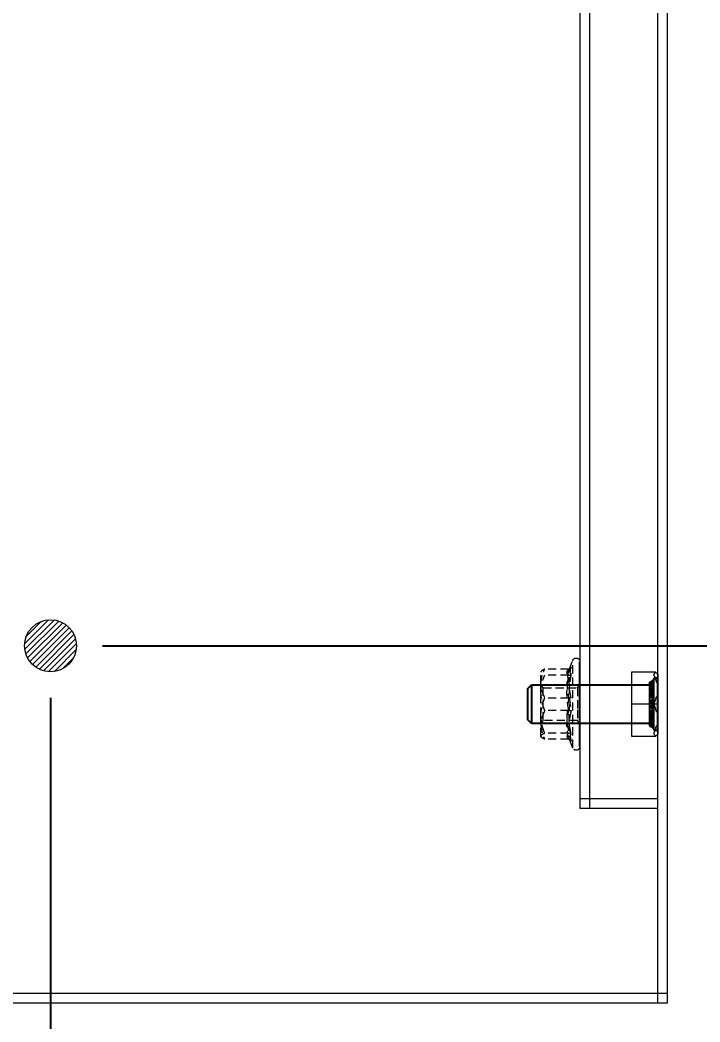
# Model space of a CAD drawing. Header units: millimetres. Extents: x 2263 to 4834, y 1210 to 3036.
# Drawn here: x 4497.7 to 4602.4, y 2255.4 to 2409.7 of the extents above; entities that cross this region are included whole.
import ezdxf

# ---------------------------------------------------------------- set-up
doc = ezdxf.new("R2010")
doc.units = ezdxf.units.MM
doc.linetypes.add('HIDDEN', pattern=[1.905, 1.27, -0.635])
doc.layers.add('BUSBAR', color=3, linetype='Continuous')
doc.layers.add('GR1-1', color=3, linetype='Continuous')
doc.styles.add('TAMCO', font='cordia.shx', dxfattribs={"width": 0.8, "height": 25})
doc.dimstyles.new('TAMCO', dxfattribs={"dimtxt": 25, "dimasz": 12, "dimexe": 4, "dimexo": 8, "dimgap": 7, "dimtad": 2, "dimdec": 1, "dimdsep": 46, "dimtxsty": 'TAMCO', "dimblk": 'OPEN30', "dimcen": 2.5, "dimclrd": 4, "dimclre": 4, "dimclrt": 3, "dimadec": 0, "dimazin": 0, "dimtfac": 1, "dimtdec": 1, "dimtmove": 0, "dimatfit": 3, "dimldrblk": 'OPEN30', "dimfxl": 1, "dimarcsym": 0})

# ---------------------------------------------------------------- blocks, each defined once
blk = doc.blocks.new('A$C310157CF')
at = {"color": 7, "linetype": 'HIDDEN', "lineweight": 0}
for p, q in [((-5.41, 1.72), (-5.41, 5.4)), ((-3.18, 6), (-5, 6)), ((-4.46, 1.72), (-4.46, 5.4)), ((1.76, 6), (-3.18, 6)), ((2.5, 5.65), (-2.5, 5.65)), ((-0.95, 1.72), (-0.95, 5.4)), ((0.95, 1.72), (0.95, 5.4)), ((4.93, 6), (1.76, 6)), ((4.46, 1.72), (4.46, 5.4)), ((5.41, 1.72), (5.41, 5.4)), ((6.71, 1.1), (-6.72, 1.1)), ((-2.5, 0.38), (0.88, 0.38)), ((0.88, 0.38), (2.5, 0.38))]:
    blk.add_line(p, q, dxfattribs=at)
blk.add_line((6.53, 0), (-6.53, 0))
for centre, start, end in [((-6.53, 0.57), 110, 270), ((6.53, 0.57), 270, 70)]:
    blk.add_arc(centre, 0.567, start, end, dxfattribs=at)
for points, knots in [([(-3.18, 6), (-3.79, 5.92), (-4.55, 5.82), (-5.26, 5.47), (-5.41, 5.4)], [0, 0, 0, 0, 0.801462, 1, 1, 1, 1]), ([(-5.41, 5.4), (-5.27, 5.68), (-5.11, 5.99), (-4.95, 6), (-4.93, 6)], [0, 0, 0, 0, 0.896037, 1, 1, 1, 1]), ([(-1.76, 6), (-1.89, 6), (-2.78, 5.98), (-3.7, 5.71), (-4.43, 5.41), (-4.46, 5.4)], [0, 0, 0, 0, 0.148486, 0.965571, 1, 1, 1, 1]), ([(-0.95, 5.4), (-1.6, 5.68), (-2.34, 5.99), (-3.1, 6), (-3.18, 6)], [0, 0, 0, 0, 0.896037, 1, 1, 1, 1]), ([(0.95, 5.4), (0.72, 5.49), (-0.15, 5.84), (-1.07, 5.93), (-1.76, 6)], [0, 0, 0, 0, 0.263253, 1, 1, 1, 1]), ([(1.76, 6), (1.62, 6), (0.73, 5.98), (-0.18, 5.71), (-0.92, 5.41), (-0.95, 5.4)], [0, 0, 0, 0, 0.148486, 0.965571, 1, 1, 1, 1]), ([(0.95, 5.4), (1.6, 5.68), (2.34, 5.99), (3.1, 6), (3.18, 6)], [0, 0, 0, 0, 0.896035, 1, 1, 1, 1]), ([(4.46, 5.4), (4.23, 5.49), (3.36, 5.84), (2.44, 5.93), (1.76, 6)], [0, 0, 0, 0, 0.263254, 1, 1, 1, 1]), ([(3.18, 6), (3.79, 5.92), (4.55, 5.82), (5.26, 5.47), (5.41, 5.4)], [0, 0, 0, 0, 0.801465, 1, 1, 1, 1]), ([(4.93, 6), (4.8, 5.92), (4.64, 5.82), (4.49, 5.47), (4.46, 5.4)], [0, 0, 0, 0, 0.801461, 1, 1, 1, 1]), ([(5.41, 5.4), (5.27, 5.68), (5.11, 5.99), (4.95, 6), (4.93, 6)], [0, 0, 0, 0, 0.896037, 1, 1, 1, 1]), ([(-5.68, 1.34), (-5.68, 1.34), (-5.64, 1.36), (-5.56, 1.4), (-5.48, 1.49), (-5.42, 1.6), (-5.41, 1.68), (-5.41, 1.72)], [0, 0, 0, 0, 0.007907, 0.267532, 0.528602, 0.763814, 1, 1, 1, 1]), ([(-1, 1.34), (-1.18, 1.38), (-2.09, 1.59), (-3.66, 1.74), (-5.04, 1.47), (-5.68, 1.34)], [0, 0, 0, 0, 0.118083, 0.592258, 1, 1, 1, 1]), ([(-5.49, 1.48), (-5.35, 1.57), (-5.07, 1.74), (-4.81, 1.47), (-4.68, 1.34)], [0, 0, 0, 0, 0.500552, 1, 1, 1, 1]), ([(-5.41, 1.72), (-4.67, 1.85), (-3.19, 2.11), (-1.7, 1.85), (-0.95, 1.72)], [0, 0, 0, 0, 0.492149, 1, 1, 1, 1]), ([(-4.46, 1.72), (-4.61, 1.85), (-4.93, 2.11), (-5.25, 1.85), (-5.41, 1.72)], [0, 0, 0, 0, 0.492148, 1, 1, 1, 1]), ([(-4.46, 1.72), (-4.46, 1.68), (-4.47, 1.6), (-4.52, 1.49), (-4.59, 1.4), (-4.65, 1.36), (-4.68, 1.34), (-4.68, 1.34)], [0, 0, 0, 0, 0.236185, 0.471405, 0.732466, 0.992087, 1, 1, 1, 1]), ([(-4.68, 1.34), (-4.46, 1.38), (-3.35, 1.59), (-1.43, 1.74), (0.23, 1.47), (1, 1.34)], [0, 0, 0, 0, 0.118083, 0.592258, 1, 1, 1, 1]), ([(0.95, 1.72), (0.06, 1.85), (-1.74, 2.11), (-3.54, 1.85), (-4.46, 1.72)], [0, 0, 0, 0, 0.492148, 1, 1, 1, 1]), ([(-1, 1.34), (-0.99, 1.34), (-0.99, 1.36), (-0.97, 1.4), (-0.96, 1.49), (-0.95, 1.6), (-0.95, 1.68), (-0.95, 1.72)], [0, 0, 0, 0, 0.007908, 0.267532, 0.528599, 0.763814, 1, 1, 1, 1]), ([(4.68, 1.34), (4.46, 1.38), (3.35, 1.59), (1.43, 1.74), (-0.23, 1.47), (-1, 1.34)], [0, 0, 0, 0, 0.118084, 0.592258, 1, 1, 1, 1]), ([(-0.95, 1.72), (-0.06, 1.85), (1.74, 2.11), (3.54, 1.85), (4.46, 1.72)], [0, 0, 0, 0, 0.492149, 1, 1, 1, 1]), ([(5.41, 1.72), (4.67, 1.85), (3.19, 2.11), (1.7, 1.85), (0.95, 1.72)], [0, 0, 0, 0, 0.492147, 1, 1, 1, 1]), ([(0.95, 1.72), (0.95, 1.68), (0.95, 1.6), (0.96, 1.49), (0.97, 1.4), (0.99, 1.36), (0.99, 1.34), (1, 1.34)], [0, 0, 0, 0, 0.236186, 0.471401, 0.732468, 0.992092, 1, 1, 1, 1]), ([(1, 1.34), (1.18, 1.38), (2.09, 1.59), (3.66, 1.74), (5.04, 1.47), (5.68, 1.34)], [0, 0, 0, 0, 0.118083, 0.592257, 1, 1, 1, 1]), ([(4.46, 1.72), (4.61, 1.85), (4.93, 2.11), (5.25, 1.85), (5.41, 1.72)], [0, 0, 0, 0, 0.492148, 1, 1, 1, 1]), ([(4.68, 1.34), (4.68, 1.34), (4.65, 1.36), (4.59, 1.4), (4.52, 1.49), (4.47, 1.6), (4.46, 1.68), (4.46, 1.72)], [0, 0, 0, 0, 0.007913, 0.267525, 0.5286, 0.763814, 1, 1, 1, 1]), ([(5.68, 1.34), (5.64, 1.38), (5.43, 1.59), (5.09, 1.74), (4.81, 1.47), (4.68, 1.34)], [0, 0, 0, 0, 0.118084, 0.592259, 1, 1, 1, 1]), ([(5.3, 1.62), (5.3, 1.62), (5.32, 1.63), (5.39, 1.6), (5.49, 1.47), (5.51, 1.45)], [0, 0, 0, 0, 0.006763, 0.854115, 1, 1, 1, 1]), ([(5.41, 1.72), (5.41, 1.68), (5.42, 1.6), (5.48, 1.49), (5.56, 1.4), (5.64, 1.36), (5.68, 1.34), (5.68, 1.34)], [0, 0, 0, 0, 0.236186, 0.471402, 0.732454, 0.992093, 1, 1, 1, 1])]:
    blk.add_open_spline(points, degree=3, knots=knots, dxfattribs=at)
for points in [[(-3, 6), (-2.5, 5.65)], [(-2.5, 5.65), (-2.5, 0.38)], [(2.5, 5.65), (3, 6)], [(2.5, 0.38), (2.5, 5.65)], [(-5.34, 1.61), (-6.73, 1.1)], [(-5.35, 1.6), (-5.33, 1.6)], [(6.73, 1.1), (5.34, 1.61)], [(-5.52, 1.43), (-5.48, 1.47)], [(-2.5, 0.38), (-3, 0.03)], [(-3, 0.03), (-3, 0)], [(3, 0.03), (2.5, 0.38)], [(3, 0), (3, 0.03)], [(5.51, 1.45), (5.52, 1.43)]]:
    blk.add_open_spline(points, degree=1, dxfattribs=at)
blk = doc.blocks.new('A$C1D0F77C0')
for p, q in [((2.41, 0), (-2.41, 0)), ((0.75, -0.59), (-3, -0.59)), ((3, -0.59), (0.75, -0.59))]:
    blk.add_line(p, q)
at = {"color": 0, "linetype": 'ByBlock', "lineweight": -2}
for p, q in [((0.96, -19.4), (-3.8, -19.4)), ((3.8, -19.99), (-3.8, -19.99)), ((-3.35, -18.8), (-3.37, -18.8)), ((-3.34, -19.18), (-3.37, -19.18)), ((-3.34, -18.8), (-3.35, -18.8)), ((-3.35, -19.4), (-3.35, -19.18)), ((-3.14, -18.8), (-3.34, -18.8)), ((-3.34, -19.18), (-3.14, -19.18)), ((-3.34, -19.4), (-3.34, -19.18)), ((-3.33, -19.4), (-3.33, -19.18)), ((-3.33, -19.4), (-3.33, -19.18)), ((-2.78, -18.8), (-3.14, -18.8)), ((-3.14, -19.4), (-3.14, -19.18)), ((-2.66, -19.18), (-3.14, -19.18)), ((-3.13, -19.4), (-3.13, -19.18)), ((-3.12, -19.4), (-3.12, -19.18)), ((-3.06, -19.4), (-3.06, -19.18)), ((-2.98, -19.18), (-2.98, -18.8)), ((-2.98, -19.18), (-2.98, -18.8)), ((-2.97, -19.18), (-2.97, -18.8)), ((-2.96, -19.18), (-2.96, -18.8)), ((-2.8, -19.18), (-2.8, -18.8)), ((-2.78, -19.18), (-2.78, -18.8)), ((-2.76, -19.18), (-2.76, -18.8)), ((-2.66, -18.8), (-2.75, -18.8)), ((-2.75, -19.4), (-2.75, -19.18)), ((-2.74, -19.18), (-2.74, -18.8)), ((-2.11, -18.8), (-2.66, -18.8)), ((-2.66, -19.18), (-2.39, -19.18)), ((-2.66, -19.4), (-2.66, -19.18)), ((-2.65, -19.4), (-2.65, -19.18)), ((-2.63, -19.4), (-2.63, -19.18)), ((-2.43, -19.18), (-2.43, -18.8)), ((-2.39, -19.18), (-2.39, -18.8)), ((-2.08, -19.18), (-2.39, -19.18)), ((-2.37, -19.18), (-2.37, -18.8)), ((-2.33, -19.18), (-2.33, -18.8)), ((-1.84, -18.8), (-2.11, -18.8)), ((-2.11, -19.4), (-2.11, -19.18)), ((-1.27, -19.18), (-2.11, -19.18)), ((-2.08, -19.4), (-2.08, -19.18)), ((-2.07, -19.4), (-2.07, -19.18)), ((-1.94, -19.4), (-1.94, -19.18)), ((-1.89, -18.8), (-1.81, -18.8)), ((-1.89, -19.18), (-1.89, -18.8)), ((-1.84, -19.18), (-1.84, -18.8)), ((-1.81, -19.18), (-1.81, -18.8)), ((-1.42, -18.8), (-1.76, -18.8)), ((-1.76, -19.18), (-1.76, -18.8)), ((-1.27, -18.8), (-1.42, -18.8)), ((-1.42, -19.4), (-1.42, -19.18)), ((-0.51, -18.8), (-1.27, -18.8)), ((-1.27, -19.18), (-1.17, -19.18)), ((-1.27, -19.4), (-1.27, -19.18)), ((-1.25, -19.4), (-1.25, -19.18)), ((-1.22, -19.18), (-1.22, -18.8)), ((-1.22, -19.4), (-1.22, -19.18)), ((-1.17, -19.18), (-1.17, -18.8)), ((-1.13, -19.18), (-1.13, -18.8)), ((-1.07, -19.18), (-1.07, -18.8)), ((-0.48, -19.18), (-1.07, -19.18)), ((-0.41, -18.8), (-0.51, -18.8)), ((-0.51, -19.4), (-0.51, -19.18)), ((0.46, -19.18), (-0.51, -19.18)), ((-0.48, -19.4), (-0.48, -19.18)), ((-0.47, -18.8), (-0.37, -18.8)), ((-0.47, -19.18), (-0.47, -18.8)), ((-0.46, -19.4), (-0.46, -19.18)), ((-0.41, -19.18), (-0.41, -18.8)), ((0.3, -18.8), (-0.41, -18.8)), ((-0.37, -19.18), (-0.37, -18.8)), ((-0.31, -19.18), (-0.31, -18.8)), ((-0.3, -19.4), (-0.3, -19.18)), ((0.31, -18.8), (0.3, -18.8)), ((0.3, -18.8), (0.37, -18.8)), ((0.3, -19.4), (0.3, -19.18)), ((0.31, -19.18), (0.31, -18.8)), ((0.37, -19.18), (0.37, -18.8)), ((0.46, -18.8), (0.37, -18.8)), ((0.41, -19.18), (0.41, -18.8)), ((1.22, -18.8), (0.46, -18.8)), ((0.46, -19.4), (0.46, -19.18)), ((0.46, -19.18), (0.51, -19.18)), ((0.47, -19.18), (0.47, -18.8)), ((1.13, -19.18), (0.48, -19.18)), ((0.48, -19.4), (0.48, -19.18)), ((0.51, -19.4), (0.51, -19.18)), ((3.8, -19.4), (0.96, -19.4)), ((1.07, -19.18), (1.07, -18.8)), ((1.13, -19.18), (1.13, -18.8)), ((1.13, -19.18), (1.22, -19.18)), ((1.17, -19.18), (1.17, -18.8)), ((1.27, -18.8), (1.22, -18.8)), ((1.22, -19.18), (1.22, -18.8)), ((2.07, -19.18), (1.22, -19.18)), ((1.22, -19.4), (1.22, -19.18)), ((1.76, -18.8), (1.25, -18.8)), ((1.25, -19.4), (1.25, -19.18)), ((1.27, -19.4), (1.27, -19.18)), ((1.42, -19.4), (1.42, -19.18)), ((1.76, -19.18), (1.76, -18.8)), ((1.81, -19.18), (1.81, -18.8)), ((2.07, -18.8), (1.81, -18.8)), ((1.84, -19.18), (1.84, -18.8)), ((1.89, -19.18), (1.89, -18.8)), ((1.94, -19.4), (1.94, -19.18)), ((2.63, -18.8), (2.07, -18.8)), ((2.07, -19.4), (2.07, -19.18)), ((2.07, -19.18), (2.11, -19.18)), ((2.37, -19.18), (2.08, -19.18)), ((2.08, -19.4), (2.08, -19.18)), ((2.11, -19.4), (2.11, -19.18)), ((2.33, -19.18), (2.33, -18.8)), ((2.37, -19.18), (2.37, -18.8)), ((2.37, -19.18), (2.63, -19.18)), ((2.39, -19.18), (2.39, -18.8)), ((2.43, -19.18), (2.43, -18.8)), ((2.66, -18.8), (2.63, -18.8)), ((3.12, -19.18), (2.63, -19.18)), ((2.63, -19.4), (2.63, -19.18)), ((2.76, -18.8), (2.65, -18.8)), ((2.65, -19.4), (2.65, -19.18)), ((2.66, -19.4), (2.66, -19.18)), ((2.74, -19.18), (2.74, -18.8)), ((2.75, -19.4), (2.75, -19.18)), ((2.76, -19.18), (2.76, -18.8)), ((3.12, -18.8), (2.76, -18.8)), ((2.78, -19.18), (2.78, -18.8)), ((2.8, -19.18), (2.8, -18.8)), ((2.96, -19.18), (2.96, -18.8)), ((2.97, -19.18), (2.97, -18.8)), ((2.98, -19.18), (2.98, -18.8)), ((2.98, -19.18), (2.98, -18.8)), ((3.06, -19.4), (3.06, -19.18)), ((3.33, -18.8), (3.12, -18.8)), ((3.12, -19.4), (3.12, -19.18)), ((3.12, -19.18), (3.33, -19.18)), ((3.13, -19.4), (3.13, -19.18)), ((3.14, -19.4), (3.14, -19.18)), ((3.34, -18.8), (3.33, -18.8)), ((3.37, -19.18), (3.33, -19.18)), ((3.33, -19.4), (3.33, -19.18)), ((3.33, -19.4), (3.33, -19.18)), ((3.34, -19.4), (3.34, -19.18)), ((3.35, -18.8), (3.37, -18.8)), ((3.35, -19.4), (3.35, -19.18))]:
    blk.add_line(p, q, dxfattribs=at)
for centre, start, end in [((-3.8, -19.7), 90, 270), ((3.8, -19.7), 270, 90)]:
    blk.add_arc(centre, 0.297, start, end, dxfattribs=at)
for points in [[(-2.41, 0), (-3, -0.59)], [(3, -0.59), (2.41, 0)], [(-3, -0.59), (-3, -19.18)], [(3, -19.18), (3, -0.59)]]:
    blk.add_open_spline(points, degree=1)
for points in [[(-3.8, -19.99), (-3.8, -20)], [(-3.37, -18.8), (-3.74, -19.4)], [(-3.37, -19.18), (-3.37, -19.4)], [(3.74, -19.4), (3.37, -18.8)], [(3.37, -19.4), (3.37, -19.18)], [(3.8, -20), (3.8, -19.99)]]:
    blk.add_open_spline(points, degree=1, dxfattribs=at)
for points, knots in [([(-3.35, -18.8), (-3.42, -18.91), (-3.55, -19.11), (-3.67, -19.31), (-3.72, -19.4)], [0, 0, 0, 0, 0.559493, 1, 1, 1, 1]), ([(-3.7, -19.4), (-3.65, -19.31), (-3.53, -19.11), (-3.4, -18.91), (-3.33, -18.8)], [0, 0, 0, 0, 0.440507, 1, 1, 1, 1]), ([(-3.69, -19.4), (-3.58, -19.21), (-3.46, -19.01), (-3.34, -18.81), (-3.34, -18.8)], [0, 0, 0, 0, 0.950163, 1, 1, 1, 1]), ([(-3.33, -18.8), (-3.4, -18.93), (-3.52, -19.13), (-3.64, -19.33), (-3.68, -19.4)], [0, 0, 0, 0, 0.625372, 1, 1, 1, 1]), ([(-3.14, -18.8), (-3.14, -18.81), (-3.26, -19.01), (-3.38, -19.21), (-3.5, -19.4)], [0, 0, 0, 0, 0.049832, 1, 1, 1, 1]), ([(-3.48, -19.4), (-3.43, -19.33), (-3.31, -19.13), (-3.19, -18.93), (-3.12, -18.8)], [0, 0, 0, 0, 0.374629, 1, 1, 1, 1]), ([(-3.45, -19.4), (-3.41, -19.33), (-3.3, -19.13), (-3.19, -18.93), (-3.13, -18.8)], [0, 0, 0, 0, 0.374627, 1, 1, 1, 1]), ([(-3.06, -18.8), (-3.12, -18.93), (-3.23, -19.13), (-3.33, -19.33), (-3.37, -19.4)], [0, 0, 0, 0, 0.625372, 1, 1, 1, 1]), ([(-2.75, -18.8), (-2.82, -18.93), (-2.93, -19.13), (-3.04, -19.33), (-3.08, -19.4)], [0, 0, 0, 0, 0.625373, 1, 1, 1, 1]), ([(-2.96, -19.4), (-2.92, -19.33), (-2.82, -19.13), (-2.71, -18.93), (-2.65, -18.8)], [0, 0, 0, 0, 0.374626, 1, 1, 1, 1]), ([(-2.92, -19.4), (-2.89, -19.33), (-2.8, -19.13), (-2.71, -18.93), (-2.66, -18.8)], [0, 0, 0, 0, 0.374627, 1, 1, 1, 1]), ([(-2.63, -18.8), (-2.68, -18.93), (-2.77, -19.13), (-2.85, -19.33), (-2.89, -19.4)], [0, 0, 0, 0, 0.625374, 1, 1, 1, 1]), ([(-2.11, -18.8), (-2.16, -18.93), (-2.25, -19.13), (-2.34, -19.33), (-2.37, -19.4)], [0, 0, 0, 0, 0.625373, 1, 1, 1, 1]), ([(-2.33, -19.4), (-2.3, -19.33), (-2.21, -19.13), (-2.12, -18.93), (-2.07, -18.8)], [0, 0, 0, 0, 0.374627, 1, 1, 1, 1]), ([(-2.28, -19.4), (-2.25, -19.33), (-2.19, -19.13), (-2.12, -18.93), (-2.08, -18.8)], [0, 0, 0, 0, 0.374628, 1, 1, 1, 1]), ([(-1.94, -18.8), (-1.98, -18.93), (-2.03, -19.13), (-2.09, -19.33), (-2.11, -19.4)], [0, 0, 0, 0, 0.625373, 1, 1, 1, 1]), ([(-1.42, -18.8), (-1.46, -18.93), (-1.52, -19.13), (-1.58, -19.33), (-1.61, -19.4)], [0, 0, 0, 0, 0.625375, 1, 1, 1, 1]), ([(-1.43, -19.4), (-1.4, -19.33), (-1.35, -19.13), (-1.29, -18.93), (-1.25, -18.8)], [0, 0, 0, 0, 0.374626, 1, 1, 1, 1]), ([(-1.37, -19.4), (-1.35, -19.33), (-1.32, -19.13), (-1.29, -18.93), (-1.27, -18.8)], [0, 0, 0, 0, 0.374623, 1, 1, 1, 1]), ([(-1.22, -18.8), (-1.24, -18.91), (-1.27, -19.11), (-1.3, -19.31), (-1.31, -19.4)], [0, 0, 0, 0, 0.559496, 1, 1, 1, 1]), ([(-0.51, -18.8), (-0.53, -18.93), (-0.57, -19.13), (-0.6, -19.33), (-0.61, -19.4)], [0, 0, 0, 0, 0.625376, 1, 1, 1, 1]), ([(-0.56, -19.4), (-0.54, -19.31), (-0.51, -19.11), (-0.48, -18.91), (-0.46, -18.8)], [0, 0, 0, 0, 0.440504, 1, 1, 1, 1]), ([(-0.49, -19.4), (-0.49, -19.21), (-0.48, -19.01), (-0.48, -18.81), (-0.48, -18.8)], [0, 0, 0, 0, 0.950166, 1, 1, 1, 1]), ([(-0.3, -18.8), (-0.3, -18.91), (-0.3, -19.11), (-0.29, -19.31), (-0.29, -19.4)], [0, 0, 0, 0, 0.559496, 1, 1, 1, 1]), ([(0.3, -18.8), (0.3, -18.81), (0.3, -19.01), (0.3, -19.21), (0.29, -19.4)], [0, 0, 0, 0, 0.049834, 1, 1, 1, 1]), ([(0.56, -19.4), (0.53, -19.21), (0.49, -19.01), (0.46, -18.81), (0.46, -18.8)], [0, 0, 0, 0, 0.950161, 1, 1, 1, 1]), ([(0.49, -19.4), (0.49, -19.31), (0.49, -19.11), (0.48, -18.91), (0.48, -18.8)], [0, 0, 0, 0, 0.440504, 1, 1, 1, 1]), ([(0.51, -18.8), (0.53, -18.93), (0.57, -19.13), (0.6, -19.33), (0.61, -19.4)], [0, 0, 0, 0, 0.625377, 1, 1, 1, 1]), ([(1.22, -18.8), (1.22, -18.81), (1.25, -19.01), (1.28, -19.21), (1.31, -19.4)], [0, 0, 0, 0, 0.049837, 1, 1, 1, 1]), ([(1.43, -19.4), (1.4, -19.33), (1.35, -19.13), (1.29, -18.93), (1.25, -18.8)], [0, 0, 0, 0, 0.374627, 1, 1, 1, 1]), ([(1.37, -19.4), (1.35, -19.33), (1.32, -19.13), (1.29, -18.93), (1.27, -18.8)], [0, 0, 0, 0, 0.374623, 1, 1, 1, 1]), ([(1.42, -18.8), (1.46, -18.93), (1.52, -19.13), (1.58, -19.33), (1.61, -19.4)], [0, 0, 0, 0, 0.625378, 1, 1, 1, 1]), ([(1.94, -18.8), (1.98, -18.93), (2.03, -19.13), (2.09, -19.33), (2.11, -19.4)], [0, 0, 0, 0, 0.625373, 1, 1, 1, 1]), ([(2.33, -19.4), (2.3, -19.33), (2.21, -19.13), (2.12, -18.93), (2.07, -18.8)], [0, 0, 0, 0, 0.374627, 1, 1, 1, 1]), ([(2.28, -19.4), (2.25, -19.33), (2.19, -19.13), (2.12, -18.93), (2.08, -18.8)], [0, 0, 0, 0, 0.374625, 1, 1, 1, 1]), ([(2.11, -18.8), (2.16, -18.93), (2.25, -19.13), (2.34, -19.33), (2.37, -19.4)], [0, 0, 0, 0, 0.625373, 1, 1, 1, 1]), ([(2.63, -18.8), (2.68, -18.93), (2.77, -19.13), (2.85, -19.33), (2.89, -19.4)], [0, 0, 0, 0, 0.625373, 1, 1, 1, 1]), ([(2.96, -19.4), (2.92, -19.33), (2.82, -19.13), (2.71, -18.93), (2.65, -18.8)], [0, 0, 0, 0, 0.374628, 1, 1, 1, 1]), ([(2.92, -19.4), (2.89, -19.33), (2.8, -19.13), (2.71, -18.93), (2.66, -18.8)], [0, 0, 0, 0, 0.374623, 1, 1, 1, 1]), ([(2.75, -18.8), (2.82, -18.93), (2.93, -19.13), (3.04, -19.33), (3.08, -19.4)], [0, 0, 0, 0, 0.625376, 1, 1, 1, 1]), ([(3.06, -18.8), (3.12, -18.93), (3.23, -19.13), (3.33, -19.33), (3.37, -19.4)], [0, 0, 0, 0, 0.625374, 1, 1, 1, 1]), ([(3.48, -19.4), (3.43, -19.33), (3.31, -19.13), (3.19, -18.93), (3.12, -18.8)], [0, 0, 0, 0, 0.374626, 1, 1, 1, 1]), ([(3.45, -19.4), (3.41, -19.33), (3.3, -19.13), (3.19, -18.93), (3.13, -18.8)], [0, 0, 0, 0, 0.374629, 1, 1, 1, 1]), ([(3.14, -18.8), (3.21, -18.91), (3.32, -19.11), (3.44, -19.31), (3.5, -19.4)], [0, 0, 0, 0, 0.559499, 1, 1, 1, 1]), ([(3.33, -18.8), (3.4, -18.93), (3.52, -19.13), (3.64, -19.33), (3.68, -19.4)], [0, 0, 0, 0, 0.625375, 1, 1, 1, 1]), ([(3.7, -19.4), (3.59, -19.21), (3.46, -19.01), (3.34, -18.81), (3.33, -18.8)], [0, 0, 0, 0, 0.950171, 1, 1, 1, 1]), ([(3.69, -19.4), (3.64, -19.31), (3.52, -19.11), (3.4, -18.91), (3.34, -18.8)], [0, 0, 0, 0, 0.440507, 1, 1, 1, 1]), ([(3.35, -18.8), (3.36, -18.81), (3.48, -19.01), (3.61, -19.21), (3.72, -19.4)], [0, 0, 0, 0, 0.049829, 1, 1, 1, 1])]:
    blk.add_open_spline(points, degree=3, knots=knots, dxfattribs=at)
blk = doc.blocks.new('A$C1F43471B')
at = {"rotation": 90}
for name, p in [('A$C310157CF', (-11.99, 0)), ('A$C1D0F77C0', (-19.99, 0))]:
    blk.add_blockref(name, p, dxfattribs=at)
blk = doc.blocks.new('_Open30')
at = {"color": 0, "linetype": 'ByBlock', "lineweight": -2}
for p, q in [((-1, 0.268), (0, 0)), ((0, 0), (-1, -0.268)), ((0, 0), (-1, 0))]:
    blk.add_line(p, q, dxfattribs=at)
blk = doc.blocks.new('*D53')
at = {"layer": 'BUSBAR', "color": 4, "lineweight": -2}
for p, q in [((4472.44, 2250.33), (4472.44, 2148.17)), ((4597.44, 2250.33), (4597.44, 2148.17)), ((4585.44, 2152.17), (4484.44, 2152.17))]:
    blk.add_line(p, q, dxfattribs=at)
at = {"layer": 'DEFPOINTS', "color": 0}
for p in [(4472.44, 2258.33), (4597.44, 2258.33), (4472.44, 2152.17)]:
    blk.add_point(p, dxfattribs=at)
at = {"layer": 'BUSBAR', "color": 4, "lineweight": -2, "xscale": 12, "yscale": 12, "zscale": 12, "rotation": 180}
blk.add_blockref('_Open30', (4472.44, 2152.17), dxfattribs=at)
at = {"layer": 'BUSBAR', "color": 4, "lineweight": -2, "xscale": 12, "yscale": 12, "zscale": 12}
blk.add_blockref('_Open30', (4597.44, 2152.17), dxfattribs=at)
at = {"layer": 'BUSBAR', "color": 3, "lineweight": 9, "insert": (4534.94, 2132.67), "char_height": 25, "attachment_point": 5, "style": 'TAMCO'}
blk.add_mtext('125', dxfattribs=at)
blk = doc.blocks.new('*D45')
at = {"layer": 'BUSBAR', "color": 4, "lineweight": -2}
for p, q in [((4510.44, 2313.33), (4642.88, 2313.33)), ((4638.88, 2270.33), (4638.88, 2301.33)), ((4605.44, 2258.33), (4642.88, 2258.33))]:
    blk.add_line(p, q, dxfattribs=at)
at = {"layer": 'DEFPOINTS', "color": 0}
for p in [(4502.44, 2313.33), (4638.88, 2313.33), (4597.44, 2258.33)]:
    blk.add_point(p, dxfattribs=at)
at = {"layer": 'BUSBAR', "color": 4, "lineweight": -2, "xscale": 12, "yscale": 12, "zscale": 12}
for p, rotation in [((4638.88, 2313.33), 90), ((4638.88, 2258.33), 270)]:
    blk.add_blockref('_Open30', p, dxfattribs=dict(at, rotation=rotation))
at = {"layer": 'BUSBAR', "color": 3, "lineweight": 9, "insert": (4658.38, 2285.83), "char_height": 25, "attachment_point": 5, "rotation": 90, "style": 'TAMCO'}
blk.add_mtext('55', dxfattribs=at)
blk = doc.blocks.new('*D37')
at = {"layer": 'BUSBAR', "color": 4, "lineweight": -2}
for p, q in [((4502.44, 2305.33), (4502.44, 2211.72)), ((4472.44, 2250.33), (4472.44, 2211.72)), ((4460.44, 2215.72), (4448.44, 2215.72)), ((4472.44, 2215.72), (4502.44, 2215.72)), ((4514.44, 2215.72), (4573.06, 2215.72))]:
    blk.add_line(p, q, dxfattribs=at)
at = {"layer": 'DEFPOINTS', "color": 0}
for p in [(4502.44, 2313.33), (4472.44, 2258.33), (4472.44, 2215.72)]:
    blk.add_point(p, dxfattribs=at)
at = {"layer": 'BUSBAR', "color": 4, "lineweight": -2, "xscale": 12, "yscale": 12, "zscale": 12}
blk.add_blockref('_Open30', (4472.44, 2215.72), dxfattribs=at)
at = {"layer": 'BUSBAR', "color": 4, "lineweight": -2, "xscale": 12, "yscale": 12, "zscale": 12, "rotation": 180}
blk.add_blockref('_Open30', (4502.44, 2215.72), dxfattribs=at)
at = {"layer": 'BUSBAR', "color": 3, "lineweight": 9, "insert": (4549.87, 2196.22), "char_height": 25, "attachment_point": 5, "style": 'TAMCO'}
blk.add_mtext('30', dxfattribs=at)

msp = doc.modelspace()

# ---------------------------------------------------------------- hatches: boundary and pattern name
at = {"lineweight": 9}
h = msp.add_hatch(dxfattribs=at)
h.set_pattern_fill('ANSI31', color=1, scale=5, style=0)
h.set_pattern_definition([(45, (36411.0949, 7863.5679), (-0.441941738, 0.441941738), [])])
h.paths.add_polyline_path([(4506.44, 2313.33, 1), (4498.44, 2313.33, 1)])

# ---------------------------------------------------------------- linework, layer by layer
for p, q in [((4583.94, 2643.33), (4583.94, 2288.33)), ((4585.44, 2643.33), (4585.44, 2288.33)), ((4583.94, 2289.83), (4595.94, 2289.83)), ((4583.94, 2288.33), (4595.94, 2288.33)), ((4472.44, 2259.83), (4597.44, 2259.83)), ((4472.44, 2258.33), (4597.44, 2258.33))]:
    msp.add_line(p, q, dxfattribs=at)
at = {"color": 0, "lineweight": 9}
for p, q in [((4591.94, 2299.33), (4591.94, 2309.33)), ((4591.94, 2309.33), (4595.56, 2309.33)), ((4595.56, 2309.33), (4595.94, 2308.95)), ((4595.94, 2308.95), (4595.94, 2299.7)), ((4595.94, 2308.12), (4595.94, 2300.53)), ((4595.94, 2304.33), (4591.94, 2304.33)), ((4595.56, 2299.33), (4591.94, 2299.33)), ((4595.56, 2299.33), (4595.94, 2299.7))]:
    msp.add_line(p, q, dxfattribs=at)
at = {"color": 1, "lineweight": 9}
msp.add_circle((4502.44, 2313.33), 4, dxfattribs=at)
at = {"color": 7, "linetype": 'HIDDEN', "lineweight": 9}
for points, degree in [([(4595.34, 2308.79), (4595.41, 2308.97), (4595.49, 2309.15), (4595.56, 2309.33)], 3), ([(4595.94, 2308.12), (4595.94, 2308.12)], 1), ([(4595.94, 2300.53), (4595.94, 2300.53)], 1), ([(4595.34, 2299.87), (4595.41, 2299.69), (4595.49, 2299.51), (4595.56, 2299.33)], 3)]:
    msp.add_open_spline(points, degree=degree, dxfattribs=at)
for points, knots in [([(4595.34, 2308.79), (4595.61, 2308.13), (4595.92, 2307.4), (4595.94, 2306.64), (4595.94, 2306.56)], [0, 0, 0, 0, 0.896037, 1, 1, 1, 1]), ([(4595.34, 2304.33), (4595.61, 2304.98), (4595.92, 2305.72), (4595.94, 2306.48), (4595.94, 2306.56)], [0, 0, 0, 0, 0.896037, 1, 1, 1, 1]), ([(4595.34, 2304.33), (4595.43, 2304.1), (4595.77, 2303.23), (4595.87, 2302.31), (4595.94, 2301.62)], [0, 0, 0, 0, 0.263254, 1, 1, 1, 1]), ([(4595.34, 2299.87), (4595.61, 2300.52), (4595.92, 2301.26), (4595.94, 2302.02), (4595.94, 2302.1)], [0, 0, 0, 0, 0.896037, 1, 1, 1, 1])]:
    msp.add_open_spline(points, degree=3, knots=knots, dxfattribs=at)
at = {"layer": 'GR1-1', "color": 0, "linetype": 'Continuous', "lineweight": 9}
for p, q in [((4595.94, 2258.33), (4595.94, 2708.33)), ((4597.44, 2258.33), (4597.44, 2708.33)), ((4472.44, 2259.83), (4597.44, 2259.83))]:
    msp.add_line(p, q, dxfattribs=at)

# ---------------------------------------------------------------- block references
at = {"lineweight": 9, "xscale": -1, "rotation": 180}
msp.add_blockref('A$C1F43471B', (4595.94, 2304.33), dxfattribs=at)

# ---------------------------------------------------------------- dimensions: what is measured, and where the dimension line sits
at = {"layer": 'BUSBAR', "color": 2, "lineweight": 9}
dim = msp.add_linear_dim(base=(4472.44, 2215.72), p1=(4502.44, 2313.33), p2=(4472.44, 2258.33), dimstyle='TAMCO', dxfattribs=at)
dim.commit()
dim.dimension.update_dxf_attribs({"geometry": '*D37', "text_midpoint": (4549.87, 2215.72), "dimtype": 160})
dim = msp.add_linear_dim(base=(4638.88, 2313.33), p1=(4597.44, 2258.33), p2=(4502.44, 2313.33), angle=90, dimstyle='TAMCO', dxfattribs=at)
dim.commit()
dim.dimension.update_dxf_attribs({"geometry": '*D45', "text_midpoint": (4658.38, 2285.83)})
dim = msp.add_linear_dim(base=(4472.44, 2152.17), p1=(4597.44, 2258.33), p2=(4472.44, 2258.33), dimstyle='TAMCO', dxfattribs=at)
dim.commit()
dim.dimension.update_dxf_attribs({"geometry": '*D53', "text_midpoint": (4534.94, 2132.67)})

doc.saveas('drawing.dxf')
